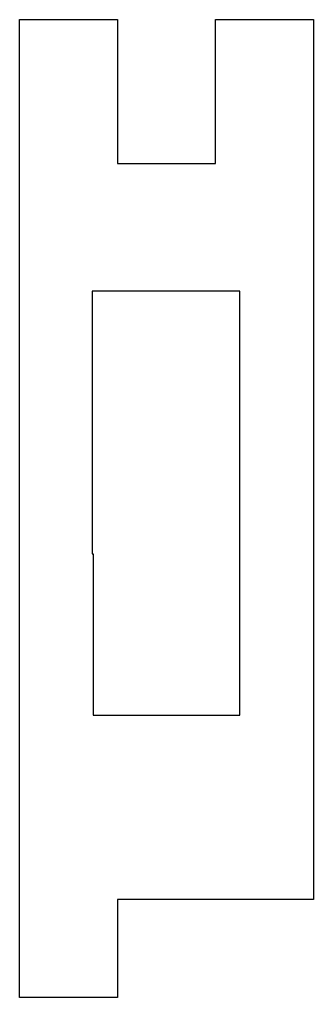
# Model space of a CAD drawing. Header units: inches. Extents: x -1.08 to -0.33, y -3.96 to -1.46.
import ezdxf

# ---------------------------------------------------------------- set-up
doc = ezdxf.new("R2010")
doc.units = ezdxf.units.IN
doc.layers.get('0').update_dxf_attribs({"linetype": 'CONTINUOUS'})

msp = doc.modelspace()

# ---------------------------------------------------------------- linework, layer by layer
for points in [[(-0.3321, -3.709), (-0.8321, -3.709), (-0.8321, -3.959), (-1.0821, -3.959), (-1.0821, -1.459), (-0.8321, -1.459), (-0.8321, -1.8269), (-0.5821, -1.8269), (-0.5821, -1.459), (-0.3321, -1.459)], [(-0.5196, -2.153), (-0.8967, -2.153), (-0.8967, -2.825), (-0.8946, -2.825), (-0.8946, -3.237), (-0.5196, -3.237)]]:
    msp.add_lwpolyline(points, close=True)

doc.saveas('drawing.dxf')
